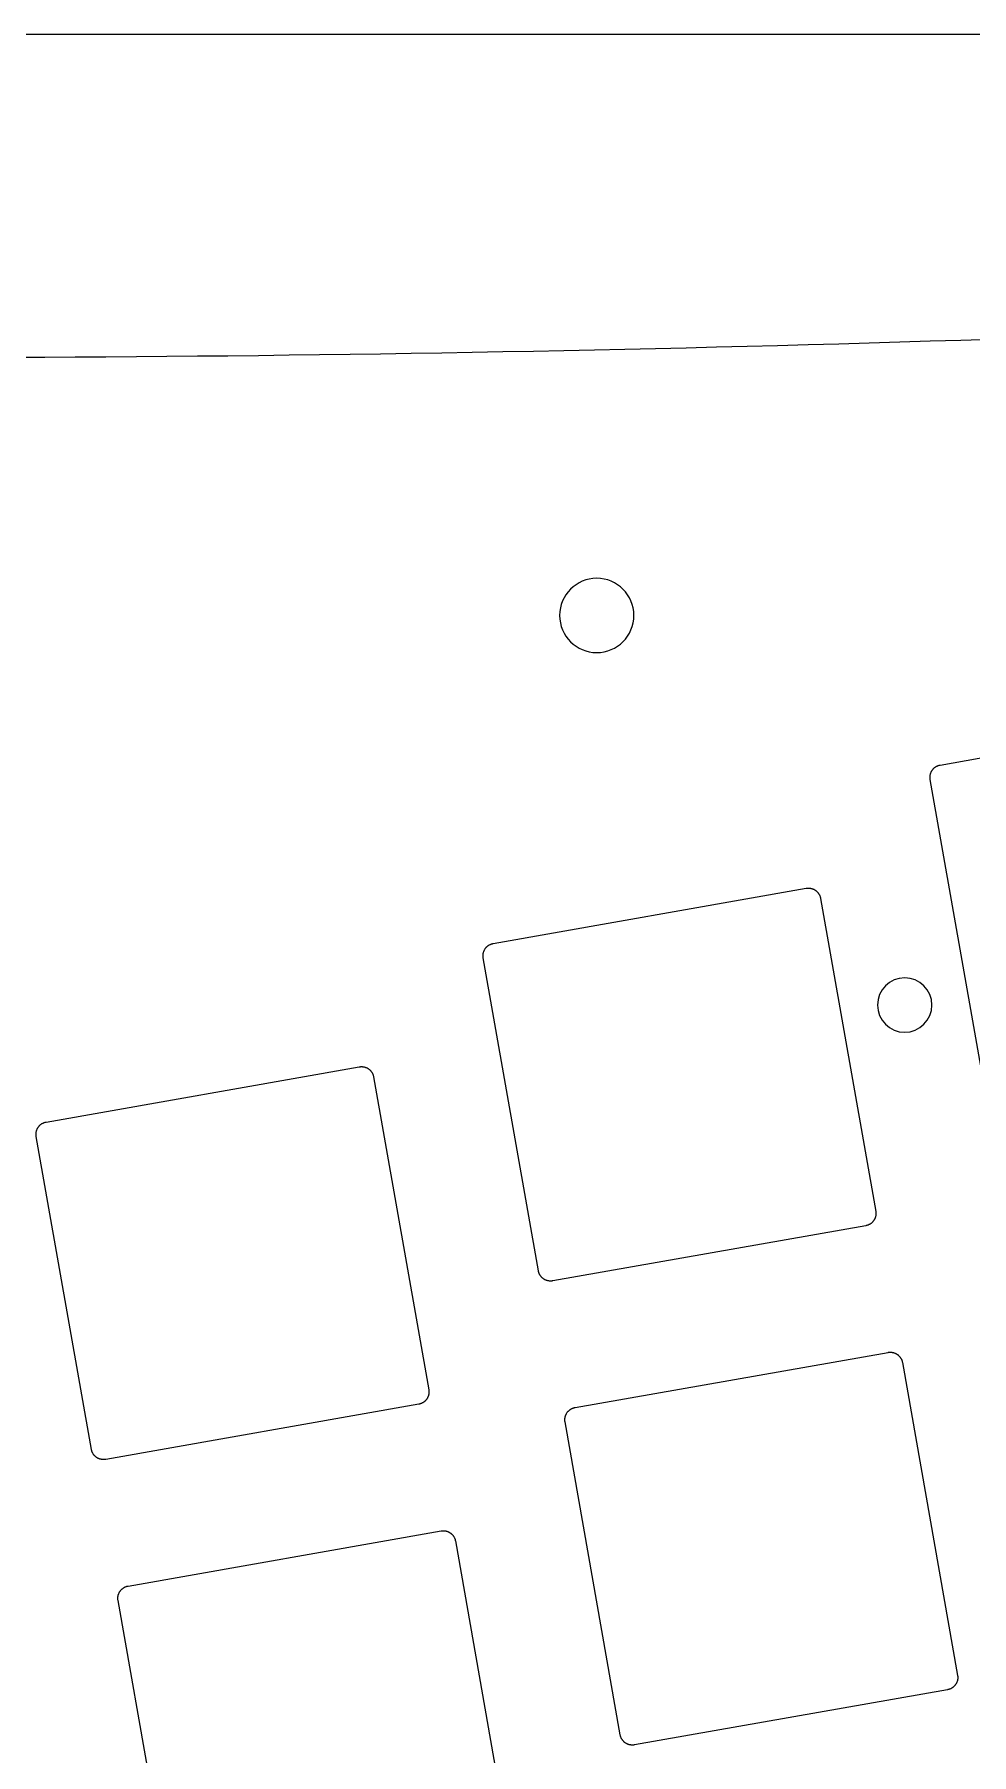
# Model space of a CAD drawing. Extents: x -763 to 762, y 34 to 355.
# Drawn here: x 311.3 to 349.1, y 269.2 to 338.7 of the extents above; entities that cross this region are included whole.
import ezdxf

# ---------------------------------------------------------------- set-up
doc = ezdxf.new("R2010")
doc.units = 0
doc.layers.add('2D_ACR_PLOT$CUT2', color=3, linetype='CONTINUOUS')
doc.layers.add('2D_ACR_PLOT$NOPRINT', color=7, linetype='CONTINUOUS')

msp = doc.modelspace()

# ---------------------------------------------------------------- linework, layer by layer
at = {"layer": '2D_ACR_PLOT$CUT2'}
for p, q in [((347.875, 309.184), (360.529, 311.415)), ((347.468, 308.774), (347.471, 308.791)), ((347.471, 308.791), (347.475, 308.808)), ((347.475, 308.808), (347.479, 308.824)), ((347.479, 308.824), (347.484, 308.841)), ((347.484, 308.841), (347.49, 308.857)), ((347.49, 308.857), (347.496, 308.873)), ((347.496, 308.873), (347.502, 308.889)), ((347.502, 308.889), (347.509, 308.904)), ((347.509, 308.904), (347.517, 308.92)), ((347.517, 308.92), (347.525, 308.935)), ((347.525, 308.935), (347.533, 308.949)), ((347.533, 308.949), (347.542, 308.964)), ((347.542, 308.964), (347.552, 308.978)), ((347.552, 308.978), (347.562, 308.992)), ((347.562, 308.992), (347.572, 309.005)), ((347.572, 309.005), (347.583, 309.018)), ((347.583, 309.018), (347.595, 309.031)), ((347.595, 309.031), (347.606, 309.043)), ((347.606, 309.043), (347.619, 309.055)), ((347.619, 309.055), (347.631, 309.067)), ((347.631, 309.067), (347.644, 309.078)), ((347.644, 309.078), (347.658, 309.088)), ((347.658, 309.088), (347.671, 309.099)), ((347.671, 309.099), (347.686, 309.108)), ((347.686, 309.108), (347.7, 309.117)), ((347.7, 309.117), (347.715, 309.126)), ((347.715, 309.126), (347.73, 309.134)), ((347.73, 309.134), (347.745, 309.142)), ((347.745, 309.142), (347.76, 309.149)), ((347.76, 309.149), (347.776, 309.156)), ((347.776, 309.156), (347.792, 309.162)), ((347.792, 309.162), (347.808, 309.167)), ((347.808, 309.167), (347.825, 309.172)), ((347.825, 309.172), (347.841, 309.177)), ((347.841, 309.177), (347.858, 309.18)), ((347.858, 309.18), (347.875, 309.184)), ((347.461, 308.689), (347.462, 308.706)), ((347.462, 308.672), (347.461, 308.689)), ((347.462, 308.723), (347.464, 308.74)), ((347.462, 308.706), (347.462, 308.723)), ((347.463, 308.655), (347.462, 308.672)), ((347.464, 308.638), (347.463, 308.655)), ((347.464, 308.74), (347.466, 308.757)), ((347.466, 308.621), (347.464, 308.638)), ((347.466, 308.757), (347.468, 308.774)), ((347.469, 308.604), (347.466, 308.621)), ((349.7, 295.95), (347.469, 308.604)), ((329.803, 301.967), (342.458, 304.199)), ((342.458, 304.199), (342.475, 304.201)), ((342.475, 304.201), (342.492, 304.203)), ((342.492, 304.203), (342.509, 304.205)), ((342.509, 304.205), (342.526, 304.206)), ((342.526, 304.206), (342.543, 304.206)), ((342.543, 304.206), (342.56, 304.206)), ((342.56, 304.206), (342.577, 304.205)), ((342.577, 304.205), (342.594, 304.204)), ((342.594, 304.204), (342.611, 304.202)), ((342.611, 304.202), (342.628, 304.199)), ((342.628, 304.199), (342.645, 304.196)), ((342.645, 304.196), (342.661, 304.192)), ((342.661, 304.192), (342.678, 304.188)), ((342.678, 304.188), (342.694, 304.183)), ((342.694, 304.183), (342.71, 304.178)), ((342.71, 304.178), (342.726, 304.172)), ((342.726, 304.172), (342.742, 304.166)), ((342.742, 304.166), (342.758, 304.159)), ((342.758, 304.159), (342.773, 304.151)), ((342.773, 304.151), (342.788, 304.143)), ((342.788, 304.143), (342.803, 304.134)), ((342.803, 304.134), (342.817, 304.125)), ((342.817, 304.125), (342.831, 304.116)), ((342.831, 304.116), (342.845, 304.106)), ((342.845, 304.106), (342.859, 304.095)), ((342.859, 304.095), (342.872, 304.084)), ((342.872, 304.084), (342.885, 304.073)), ((342.885, 304.073), (342.897, 304.061)), ((342.897, 304.061), (342.909, 304.049)), ((342.909, 304.049), (342.92, 304.036)), ((342.92, 304.036), (342.931, 304.023)), ((342.931, 304.023), (342.942, 304.01)), ((342.942, 304.01), (342.952, 303.996)), ((342.952, 303.996), (342.962, 303.982)), ((342.962, 303.982), (342.971, 303.968)), ((342.971, 303.968), (342.98, 303.953)), ((342.98, 303.953), (342.988, 303.938)), ((342.988, 303.938), (342.995, 303.923)), ((342.995, 303.923), (343.003, 303.907)), ((343.003, 303.907), (343.009, 303.891)), ((343.009, 303.891), (343.015, 303.875)), ((343.015, 303.875), (343.021, 303.859)), ((343.021, 303.859), (343.026, 303.843)), ((343.026, 303.843), (343.03, 303.826)), ((343.03, 303.826), (343.034, 303.81)), ((343.034, 303.81), (343.037, 303.793)), ((343.037, 303.793), (345.268, 291.138)), ((329.535, 301.827), (329.547, 301.839)), ((329.547, 301.839), (329.56, 301.85)), ((329.56, 301.85), (329.573, 301.861)), ((329.573, 301.861), (329.586, 301.872)), ((329.586, 301.872), (329.6, 301.882)), ((329.6, 301.882), (329.614, 301.892)), ((329.614, 301.892), (329.629, 301.901)), ((329.629, 301.901), (329.643, 301.91)), ((329.643, 301.91), (329.658, 301.918)), ((329.658, 301.918), (329.673, 301.925)), ((329.673, 301.925), (329.689, 301.933)), ((329.689, 301.933), (329.705, 301.939)), ((329.705, 301.939), (329.721, 301.945)), ((329.721, 301.945), (329.737, 301.951)), ((329.737, 301.951), (329.753, 301.956)), ((329.753, 301.956), (329.77, 301.96)), ((329.77, 301.96), (329.786, 301.964)), ((329.786, 301.964), (329.803, 301.967)), ((329.39, 301.49), (329.391, 301.507)), ((329.39, 301.473), (329.39, 301.49)), ((329.39, 301.456), (329.39, 301.473)), ((329.391, 301.439), (329.39, 301.456)), ((329.391, 301.507), (329.392, 301.524)), ((329.393, 301.422), (329.391, 301.439)), ((329.392, 301.524), (329.394, 301.541)), ((329.395, 301.405), (329.393, 301.422)), ((329.394, 301.541), (329.397, 301.558)), ((329.398, 301.388), (329.395, 301.405)), ((329.397, 301.558), (329.4, 301.575)), ((331.629, 288.733), (329.398, 301.388)), ((329.4, 301.575), (329.404, 301.591)), ((329.404, 301.591), (329.408, 301.608)), ((329.408, 301.608), (329.413, 301.624)), ((329.413, 301.624), (329.418, 301.64)), ((329.418, 301.64), (329.424, 301.656)), ((329.424, 301.656), (329.431, 301.672)), ((329.431, 301.672), (329.438, 301.688)), ((329.438, 301.688), (329.445, 301.703)), ((329.445, 301.703), (329.453, 301.718)), ((329.453, 301.718), (329.462, 301.733)), ((329.462, 301.733), (329.471, 301.747)), ((329.471, 301.747), (329.48, 301.762)), ((329.48, 301.762), (329.49, 301.775)), ((329.49, 301.775), (329.501, 301.789)), ((329.501, 301.789), (329.512, 301.802)), ((329.512, 301.802), (329.523, 301.815)), ((329.523, 301.815), (329.535, 301.827)), ((311.732, 294.751), (324.386, 296.982)), ((324.386, 296.982), (324.403, 296.985)), ((324.403, 296.985), (324.42, 296.987)), ((324.42, 296.987), (324.437, 296.988)), ((324.437, 296.988), (324.454, 296.989)), ((324.454, 296.989), (324.471, 296.99)), ((324.471, 296.99), (324.488, 296.989)), ((324.488, 296.989), (324.506, 296.989)), ((324.506, 296.989), (324.523, 296.987)), ((324.523, 296.987), (324.539, 296.985)), ((324.539, 296.985), (324.556, 296.983)), ((324.556, 296.983), (324.573, 296.98)), ((324.573, 296.98), (324.59, 296.976)), ((324.59, 296.976), (324.606, 296.972)), ((324.606, 296.972), (324.623, 296.967)), ((324.623, 296.967), (324.639, 296.961)), ((324.639, 296.961), (324.655, 296.956)), ((324.655, 296.956), (324.671, 296.949)), ((324.671, 296.949), (324.686, 296.942)), ((324.686, 296.942), (324.702, 296.935)), ((324.702, 296.935), (324.717, 296.926)), ((324.717, 296.926), (324.731, 296.918)), ((324.731, 296.918), (324.746, 296.909)), ((324.746, 296.909), (324.76, 296.899)), ((324.76, 296.899), (324.774, 296.889)), ((324.774, 296.889), (324.787, 296.879)), ((324.787, 296.879), (324.8, 296.868)), ((324.8, 296.868), (324.813, 296.856)), ((324.813, 296.856), (324.825, 296.845)), ((324.825, 296.845), (324.837, 296.832)), ((324.837, 296.832), (324.849, 296.82)), ((324.849, 296.82), (324.86, 296.807)), ((324.86, 296.807), (324.871, 296.793)), ((324.871, 296.793), (324.881, 296.78)), ((324.881, 296.78), (324.89, 296.766)), ((324.89, 296.766), (324.9, 296.751)), ((324.9, 296.751), (324.908, 296.736)), ((324.908, 296.736), (324.916, 296.721)), ((324.916, 296.721), (324.924, 296.706)), ((324.924, 296.706), (324.931, 296.691)), ((324.931, 296.691), (324.938, 296.675)), ((324.938, 296.675), (324.944, 296.659)), ((324.944, 296.659), (324.949, 296.643)), ((324.949, 296.643), (324.954, 296.626)), ((324.954, 296.626), (324.959, 296.61)), ((324.959, 296.61), (324.962, 296.593)), ((324.962, 296.593), (324.966, 296.577)), ((324.966, 296.577), (327.197, 283.922)), ((311.319, 294.273), (311.32, 294.291)), ((311.319, 294.256), (311.319, 294.273)), ((311.319, 294.239), (311.319, 294.256)), ((311.32, 294.222), (311.319, 294.239)), ((311.32, 294.291), (311.321, 294.308)), ((311.321, 294.205), (311.32, 294.222)), ((311.321, 294.308), (311.323, 294.325)), ((311.323, 294.188), (311.321, 294.205)), ((311.323, 294.325), (311.325, 294.341)), ((311.326, 294.171), (311.323, 294.188)), ((311.325, 294.341), (311.329, 294.358)), ((311.329, 294.358), (311.332, 294.375)), ((311.332, 294.375), (311.337, 294.391)), ((311.337, 294.391), (311.341, 294.408)), ((311.341, 294.408), (311.347, 294.424)), ((311.347, 294.424), (311.353, 294.44)), ((311.353, 294.44), (311.359, 294.456)), ((311.359, 294.456), (311.366, 294.471)), ((311.366, 294.471), (311.374, 294.487)), ((311.374, 294.487), (311.382, 294.502)), ((311.382, 294.502), (311.39, 294.516)), ((311.39, 294.516), (311.399, 294.531)), ((311.399, 294.531), (311.409, 294.545)), ((311.409, 294.545), (311.419, 294.559)), ((311.419, 294.559), (311.429, 294.572)), ((311.429, 294.572), (311.44, 294.585)), ((311.44, 294.585), (311.452, 294.598)), ((311.452, 294.598), (311.464, 294.611)), ((311.464, 294.611), (311.476, 294.622)), ((311.476, 294.622), (311.488, 294.634)), ((311.488, 294.634), (311.501, 294.645)), ((311.501, 294.645), (311.515, 294.656)), ((311.515, 294.656), (311.529, 294.666)), ((311.529, 294.666), (311.543, 294.675)), ((311.543, 294.675), (311.557, 294.685)), ((311.557, 294.685), (311.572, 294.693)), ((311.572, 294.693), (311.587, 294.701)), ((311.587, 294.701), (311.602, 294.709)), ((311.602, 294.709), (311.618, 294.716)), ((311.618, 294.716), (311.633, 294.723)), ((311.633, 294.723), (311.649, 294.729)), ((311.649, 294.729), (311.665, 294.734)), ((311.665, 294.734), (311.682, 294.739)), ((311.682, 294.739), (311.698, 294.744)), ((311.698, 294.744), (311.715, 294.747)), ((311.715, 294.747), (311.732, 294.751)), ((313.557, 281.517), (311.326, 294.171)), ((345.143, 290.711), (345.131, 290.699)), ((345.154, 290.724), (345.143, 290.711)), ((345.165, 290.737), (345.154, 290.724)), ((345.176, 290.751), (345.165, 290.737)), ((345.186, 290.765), (345.176, 290.751)), ((345.195, 290.779), (345.186, 290.765)), ((345.204, 290.793), (345.195, 290.779)), ((345.213, 290.808), (345.204, 290.793)), ((345.221, 290.823), (345.213, 290.808)), ((345.228, 290.838), (345.221, 290.823)), ((345.235, 290.854), (345.228, 290.838)), ((345.242, 290.87), (345.235, 290.854)), ((345.248, 290.886), (345.242, 290.87)), ((345.253, 290.902), (345.248, 290.886)), ((345.258, 290.918), (345.253, 290.902)), ((345.262, 290.935), (345.258, 290.918)), ((345.266, 290.952), (345.262, 290.935)), ((345.269, 290.968), (345.266, 290.952)), ((345.268, 291.138), (345.271, 291.121)), ((345.272, 290.985), (345.269, 290.968)), ((345.271, 291.121), (345.273, 291.104)), ((345.274, 291.002), (345.272, 290.985)), ((345.273, 291.104), (345.275, 291.087)), ((345.275, 291.019), (345.274, 291.002)), ((345.275, 291.087), (345.276, 291.07)), ((345.276, 291.036), (345.275, 291.019)), ((345.276, 291.07), (345.276, 291.053)), ((345.276, 291.053), (345.276, 291.036)), ((344.863, 290.559), (332.208, 288.328)), ((344.88, 290.562), (344.863, 290.559)), ((344.896, 290.566), (344.88, 290.562)), ((344.913, 290.57), (344.896, 290.566)), ((344.929, 290.575), (344.913, 290.57)), ((344.945, 290.581), (344.929, 290.575)), ((344.961, 290.587), (344.945, 290.581)), ((344.977, 290.594), (344.961, 290.587)), ((344.993, 290.601), (344.977, 290.594)), ((345.008, 290.608), (344.993, 290.601)), ((345.023, 290.616), (345.008, 290.608)), ((345.037, 290.625), (345.023, 290.616)), ((345.052, 290.634), (345.037, 290.625)), ((345.066, 290.644), (345.052, 290.634)), ((345.08, 290.654), (345.066, 290.644)), ((345.093, 290.665), (345.08, 290.654)), ((345.106, 290.676), (345.093, 290.665)), ((345.119, 290.687), (345.106, 290.676)), ((345.131, 290.699), (345.119, 290.687)), ((331.632, 288.716), (331.629, 288.733)), ((331.636, 288.7), (331.632, 288.716)), ((331.64, 288.683), (331.636, 288.7)), ((331.645, 288.667), (331.64, 288.683)), ((331.651, 288.651), (331.645, 288.667)), ((331.657, 288.635), (331.651, 288.651)), ((331.663, 288.619), (331.657, 288.635)), ((331.671, 288.604), (331.663, 288.619)), ((331.678, 288.588), (331.671, 288.604)), ((331.686, 288.573), (331.678, 288.588)), ((331.695, 288.559), (331.686, 288.573)), ((331.704, 288.544), (331.695, 288.559)), ((331.714, 288.53), (331.704, 288.544)), ((331.724, 288.516), (331.714, 288.53)), ((331.735, 288.503), (331.724, 288.516)), ((331.746, 288.49), (331.735, 288.503)), ((331.757, 288.477), (331.746, 288.49)), ((331.769, 288.465), (331.757, 288.477)), ((331.781, 288.453), (331.769, 288.465)), ((331.794, 288.442), (331.781, 288.453)), ((331.807, 288.431), (331.794, 288.442)), ((331.821, 288.42), (331.807, 288.431)), ((331.835, 288.41), (331.821, 288.42)), ((331.849, 288.401), (331.835, 288.41)), ((331.863, 288.392), (331.849, 288.401)), ((331.878, 288.383), (331.863, 288.392)), ((331.893, 288.375), (331.878, 288.383)), ((331.908, 288.368), (331.893, 288.375)), ((331.924, 288.361), (331.908, 288.368)), ((331.94, 288.354), (331.924, 288.361)), ((331.956, 288.348), (331.94, 288.354)), ((331.972, 288.343), (331.956, 288.348)), ((331.988, 288.338), (331.972, 288.343)), ((332.005, 288.334), (331.988, 288.338)), ((332.021, 288.33), (332.005, 288.334)), ((332.038, 288.327), (332.021, 288.33)), ((332.055, 288.324), (332.038, 288.327)), ((332.072, 288.322), (332.055, 288.324)), ((332.089, 288.321), (332.072, 288.322)), ((332.106, 288.32), (332.089, 288.321)), ((332.123, 288.32), (332.106, 288.32)), ((332.14, 288.32), (332.123, 288.32)), ((332.157, 288.321), (332.14, 288.32)), ((332.174, 288.323), (332.157, 288.321)), ((332.191, 288.325), (332.174, 288.323)), ((332.208, 288.328), (332.191, 288.325)), ((333.111, 283.207), (345.766, 285.438)), ((345.766, 285.438), (345.783, 285.441)), ((345.783, 285.441), (345.8, 285.443)), ((345.8, 285.443), (345.817, 285.444)), ((345.817, 285.444), (345.834, 285.445)), ((345.834, 285.445), (345.851, 285.446)), ((345.851, 285.446), (345.868, 285.445)), ((345.868, 285.445), (345.885, 285.445)), ((345.885, 285.445), (345.902, 285.443)), ((345.902, 285.443), (345.919, 285.441)), ((345.919, 285.441), (345.936, 285.439)), ((345.936, 285.439), (345.953, 285.435)), ((345.953, 285.435), (345.969, 285.432)), ((345.969, 285.432), (345.986, 285.428)), ((345.986, 285.428), (346.002, 285.423)), ((346.002, 285.423), (346.018, 285.417)), ((346.018, 285.417), (346.034, 285.411)), ((346.034, 285.411), (346.05, 285.405)), ((346.05, 285.405), (346.066, 285.398)), ((346.066, 285.398), (346.081, 285.39)), ((346.081, 285.39), (346.096, 285.382)), ((346.096, 285.382), (346.111, 285.374)), ((346.111, 285.374), (346.125, 285.365)), ((346.125, 285.365), (346.139, 285.355)), ((346.139, 285.355), (346.153, 285.345)), ((346.153, 285.345), (346.167, 285.335)), ((346.167, 285.335), (346.18, 285.324)), ((346.18, 285.324), (346.193, 285.312)), ((346.193, 285.312), (346.205, 285.3)), ((346.205, 285.3), (346.217, 285.288)), ((346.217, 285.288), (346.228, 285.276)), ((346.228, 285.276), (346.239, 285.263)), ((346.239, 285.263), (346.25, 285.249)), ((346.25, 285.249), (346.26, 285.235)), ((346.26, 285.235), (346.27, 285.221)), ((346.27, 285.221), (346.279, 285.207)), ((346.279, 285.207), (346.288, 285.192)), ((346.288, 285.192), (346.296, 285.177)), ((346.296, 285.177), (346.303, 285.162)), ((346.303, 285.162), (346.311, 285.147)), ((346.311, 285.147), (346.317, 285.131)), ((346.317, 285.131), (346.323, 285.115)), ((346.323, 285.115), (346.329, 285.099)), ((346.329, 285.099), (346.334, 285.082)), ((346.334, 285.082), (346.338, 285.066)), ((346.338, 285.066), (346.342, 285.049)), ((346.342, 285.049), (346.345, 285.032)), ((346.345, 285.032), (348.576, 272.378)), ((327.197, 283.922), (327.2, 283.905)), ((327.2, 283.769), (327.198, 283.752)), ((327.2, 283.905), (327.202, 283.888)), ((327.202, 283.786), (327.2, 283.769)), ((327.202, 283.888), (327.203, 283.871)), ((327.204, 283.803), (327.202, 283.786)), ((327.203, 283.871), (327.204, 283.854)), ((327.204, 283.854), (327.205, 283.837)), ((327.205, 283.837), (327.204, 283.82)), ((327.204, 283.82), (327.204, 283.803)), ((326.791, 283.343), (314.137, 281.111)), ((326.808, 283.346), (326.791, 283.343)), ((326.825, 283.35), (326.808, 283.346)), ((326.841, 283.354), (326.825, 283.35)), ((326.858, 283.359), (326.841, 283.354)), ((326.874, 283.364), (326.858, 283.359)), ((326.89, 283.37), (326.874, 283.364)), ((326.906, 283.377), (326.89, 283.37)), ((326.921, 283.384), (326.906, 283.377)), ((326.936, 283.392), (326.921, 283.384)), ((326.951, 283.4), (326.936, 283.392)), ((326.966, 283.409), (326.951, 283.4)), ((326.98, 283.418), (326.966, 283.409)), ((326.995, 283.428), (326.98, 283.418)), ((327.008, 283.438), (326.995, 283.428)), ((327.022, 283.448), (327.008, 283.438)), ((327.035, 283.459), (327.022, 283.448)), ((327.047, 283.471), (327.035, 283.459)), ((327.06, 283.483), (327.047, 283.471)), ((327.071, 283.495), (327.06, 283.483)), ((327.083, 283.508), (327.071, 283.495)), ((327.094, 283.521), (327.083, 283.508)), ((327.104, 283.534), (327.094, 283.521)), ((327.114, 283.548), (327.104, 283.534)), ((327.124, 283.562), (327.114, 283.548)), ((327.133, 283.577), (327.124, 283.562)), ((327.141, 283.592), (327.133, 283.577)), ((327.149, 283.607), (327.141, 283.592)), ((327.157, 283.622), (327.149, 283.607)), ((327.164, 283.637), (327.157, 283.622)), ((327.17, 283.653), (327.164, 283.637)), ((327.176, 283.669), (327.17, 283.653)), ((327.182, 283.685), (327.176, 283.669)), ((327.187, 283.702), (327.182, 283.685)), ((327.191, 283.718), (327.187, 283.702)), ((327.195, 283.735), (327.191, 283.718)), ((327.198, 283.752), (327.195, 283.735)), ((332.831, 283.054), (332.843, 283.066)), ((332.843, 283.066), (332.855, 283.078)), ((332.855, 283.078), (332.868, 283.09)), ((332.868, 283.09), (332.881, 283.101)), ((332.881, 283.101), (332.894, 283.111)), ((332.894, 283.111), (332.908, 283.122)), ((332.908, 283.122), (332.922, 283.131)), ((332.922, 283.131), (332.937, 283.14)), ((332.937, 283.14), (332.951, 283.149)), ((332.951, 283.149), (332.966, 283.157)), ((332.966, 283.157), (332.981, 283.165)), ((332.981, 283.165), (332.997, 283.172)), ((332.997, 283.172), (333.013, 283.179)), ((333.013, 283.179), (333.029, 283.185)), ((333.029, 283.185), (333.045, 283.19)), ((333.045, 283.19), (333.061, 283.195)), ((333.061, 283.195), (333.078, 283.2)), ((333.078, 283.2), (333.094, 283.203)), ((333.094, 283.203), (333.111, 283.207)), ((332.698, 282.729), (332.699, 282.746)), ((332.698, 282.712), (332.698, 282.729)), ((332.698, 282.695), (332.698, 282.712)), ((332.699, 282.678), (332.698, 282.695)), ((332.699, 282.746), (332.7, 282.763)), ((332.701, 282.661), (332.699, 282.678)), ((332.7, 282.763), (332.702, 282.78)), ((332.703, 282.644), (332.701, 282.661)), ((332.702, 282.78), (332.705, 282.797)), ((332.706, 282.627), (332.703, 282.644)), ((332.705, 282.797), (332.708, 282.814)), ((334.937, 269.973), (332.706, 282.627)), ((332.708, 282.814), (332.712, 282.831)), ((332.712, 282.831), (332.716, 282.847)), ((332.716, 282.847), (332.721, 282.864)), ((332.721, 282.864), (332.726, 282.88)), ((332.726, 282.88), (332.732, 282.896)), ((332.732, 282.896), (332.739, 282.912)), ((332.739, 282.912), (332.746, 282.927)), ((332.746, 282.927), (332.753, 282.943)), ((332.753, 282.943), (332.761, 282.958)), ((332.761, 282.958), (332.77, 282.972)), ((332.77, 282.972), (332.779, 282.987)), ((332.779, 282.987), (332.788, 283.001)), ((332.788, 283.001), (332.798, 283.015)), ((332.798, 283.015), (332.809, 283.028)), ((332.809, 283.028), (332.82, 283.041)), ((332.82, 283.041), (332.831, 283.054)), ((313.561, 281.5), (313.557, 281.517)), ((313.565, 281.483), (313.561, 281.5)), ((313.569, 281.467), (313.565, 281.483)), ((313.574, 281.45), (313.569, 281.467)), ((313.579, 281.434), (313.574, 281.45)), ((313.585, 281.418), (313.579, 281.434)), ((313.592, 281.403), (313.585, 281.418)), ((313.599, 281.387), (313.592, 281.403)), ((313.607, 281.372), (313.599, 281.387)), ((313.615, 281.357), (313.607, 281.372)), ((313.624, 281.342), (313.615, 281.357)), ((313.633, 281.328), (313.624, 281.342)), ((313.642, 281.314), (313.633, 281.328)), ((313.653, 281.3), (313.642, 281.314)), ((313.663, 281.287), (313.653, 281.3)), ((313.674, 281.274), (313.663, 281.287)), ((313.686, 281.261), (313.674, 281.274)), ((313.698, 281.249), (313.686, 281.261)), ((313.71, 281.237), (313.698, 281.249)), ((313.723, 281.225), (313.71, 281.237)), ((313.736, 281.214), (313.723, 281.225)), ((313.749, 281.204), (313.736, 281.214)), ((313.763, 281.194), (313.749, 281.204)), ((313.777, 281.184), (313.763, 281.194)), ((313.792, 281.175), (313.777, 281.184)), ((313.806, 281.167), (313.792, 281.175)), ((313.822, 281.159), (313.806, 281.167)), ((313.837, 281.151), (313.822, 281.159)), ((313.852, 281.144), (313.837, 281.151)), ((313.868, 281.138), (313.852, 281.144)), ((313.884, 281.132), (313.868, 281.138)), ((313.9, 281.126), (313.884, 281.132)), ((313.917, 281.122), (313.9, 281.126)), ((313.933, 281.117), (313.917, 281.122)), ((313.95, 281.114), (313.933, 281.117)), ((313.967, 281.11), (313.95, 281.114)), ((313.984, 281.108), (313.967, 281.11)), ((314.001, 281.106), (313.984, 281.108)), ((314.018, 281.105), (314.001, 281.106)), ((314.035, 281.104), (314.018, 281.105)), ((314.052, 281.104), (314.035, 281.104)), ((314.069, 281.104), (314.052, 281.104)), ((314.086, 281.105), (314.069, 281.104)), ((314.103, 281.106), (314.086, 281.105)), ((314.12, 281.108), (314.103, 281.106)), ((314.137, 281.111), (314.12, 281.108)), ((315.04, 275.99), (327.694, 278.222)), ((327.694, 278.222), (327.711, 278.224)), ((327.711, 278.224), (327.728, 278.226)), ((327.728, 278.226), (327.745, 278.228)), ((327.745, 278.228), (327.762, 278.229)), ((327.762, 278.229), (327.779, 278.229)), ((327.779, 278.229), (327.796, 278.229)), ((327.796, 278.229), (327.814, 278.228)), ((327.814, 278.228), (327.831, 278.227)), ((327.831, 278.227), (327.847, 278.225)), ((327.847, 278.225), (327.864, 278.222)), ((327.864, 278.222), (327.881, 278.219)), ((327.881, 278.219), (327.898, 278.215)), ((327.898, 278.215), (327.914, 278.211)), ((327.914, 278.211), (327.931, 278.206)), ((327.931, 278.206), (327.947, 278.201)), ((327.947, 278.201), (327.963, 278.195)), ((327.963, 278.195), (327.979, 278.188)), ((327.979, 278.188), (327.994, 278.181)), ((327.994, 278.181), (328.01, 278.174)), ((328.01, 278.174), (328.025, 278.166)), ((328.025, 278.166), (328.039, 278.157)), ((328.039, 278.157), (328.054, 278.148)), ((328.054, 278.148), (328.068, 278.139)), ((328.068, 278.139), (328.082, 278.129)), ((328.082, 278.129), (328.095, 278.118)), ((328.095, 278.118), (328.108, 278.107)), ((328.108, 278.107), (328.121, 278.096)), ((328.121, 278.096), (328.133, 278.084)), ((328.133, 278.084), (328.145, 278.072)), ((328.145, 278.072), (328.157, 278.059)), ((328.157, 278.059), (328.168, 278.046)), ((328.168, 278.046), (328.179, 278.033)), ((328.179, 278.033), (328.189, 278.019)), ((328.189, 278.019), (328.198, 278.005)), ((328.198, 278.005), (328.207, 277.991)), ((328.207, 277.991), (328.216, 277.976)), ((328.216, 277.976), (328.224, 277.961)), ((328.224, 277.961), (328.232, 277.946)), ((328.232, 277.946), (328.239, 277.93)), ((328.239, 277.93), (328.246, 277.914)), ((328.246, 277.914), (328.252, 277.898)), ((328.252, 277.898), (328.257, 277.882)), ((328.257, 277.882), (328.262, 277.866)), ((328.262, 277.866), (328.267, 277.849)), ((328.267, 277.849), (328.27, 277.833)), ((328.27, 277.833), (328.274, 277.816)), ((328.274, 277.816), (330.505, 265.161)), ((314.627, 275.513), (314.628, 275.53)), ((314.627, 275.496), (314.627, 275.513)), ((314.627, 275.479), (314.627, 275.496)), ((314.628, 275.462), (314.627, 275.479)), ((314.628, 275.53), (314.629, 275.547)), ((314.629, 275.445), (314.628, 275.462)), ((314.629, 275.547), (314.631, 275.564)), ((314.631, 275.428), (314.629, 275.445)), ((314.631, 275.564), (314.633, 275.581)), ((314.634, 275.411), (314.631, 275.428)), ((314.633, 275.581), (314.637, 275.598)), ((316.865, 262.756), (314.634, 275.411)), ((314.637, 275.598), (314.64, 275.614)), ((314.64, 275.614), (314.645, 275.631)), ((314.645, 275.631), (314.649, 275.647)), ((314.649, 275.647), (314.655, 275.663)), ((314.655, 275.663), (314.661, 275.679)), ((314.661, 275.679), (314.667, 275.695)), ((314.667, 275.695), (314.674, 275.711)), ((314.674, 275.711), (314.682, 275.726)), ((314.682, 275.726), (314.69, 275.741)), ((314.69, 275.741), (314.698, 275.756)), ((314.698, 275.756), (314.707, 275.77)), ((314.707, 275.77), (314.717, 275.785)), ((314.717, 275.785), (314.727, 275.798)), ((314.727, 275.798), (314.737, 275.812)), ((314.737, 275.812), (314.748, 275.825)), ((314.748, 275.825), (314.76, 275.838)), ((314.76, 275.838), (314.772, 275.85)), ((314.772, 275.85), (314.784, 275.862)), ((314.784, 275.862), (314.796, 275.873)), ((314.796, 275.873), (314.809, 275.884)), ((314.809, 275.884), (314.823, 275.895)), ((314.823, 275.895), (314.837, 275.905)), ((314.837, 275.905), (314.851, 275.915)), ((314.851, 275.915), (314.865, 275.924)), ((314.865, 275.924), (314.88, 275.933)), ((314.88, 275.933), (314.895, 275.941)), ((314.895, 275.941), (314.91, 275.948)), ((314.91, 275.948), (314.926, 275.956)), ((314.926, 275.956), (314.941, 275.962)), ((314.941, 275.962), (314.957, 275.968)), ((314.957, 275.968), (314.973, 275.974)), ((314.973, 275.974), (314.99, 275.979)), ((314.99, 275.979), (315.006, 275.983)), ((315.006, 275.983), (315.023, 275.987)), ((315.023, 275.987), (315.04, 275.99)), ((348.439, 271.939), (348.427, 271.927)), ((348.451, 271.951), (348.439, 271.939)), ((348.462, 271.964), (348.451, 271.951)), ((348.473, 271.977), (348.462, 271.964)), ((348.484, 271.99), (348.473, 271.977)), ((348.494, 272.004), (348.484, 271.99)), ((348.503, 272.018), (348.494, 272.004)), ((348.512, 272.033), (348.503, 272.018)), ((348.521, 272.047), (348.512, 272.033)), ((348.529, 272.062), (348.521, 272.047)), ((348.536, 272.078), (348.529, 272.062)), ((348.543, 272.093), (348.536, 272.078)), ((348.55, 272.109), (348.543, 272.093)), ((348.556, 272.125), (348.55, 272.109)), ((348.561, 272.141), (348.556, 272.125)), ((348.566, 272.158), (348.561, 272.141)), ((348.57, 272.174), (348.566, 272.158)), ((348.574, 272.191), (348.57, 272.174)), ((348.577, 272.208), (348.574, 272.191)), ((348.576, 272.378), (348.579, 272.361)), ((348.58, 272.225), (348.577, 272.208)), ((348.579, 272.361), (348.581, 272.344)), ((348.582, 272.242), (348.58, 272.225)), ((348.581, 272.344), (348.583, 272.327)), ((348.583, 272.259), (348.582, 272.242)), ((348.583, 272.327), (348.584, 272.31)), ((348.584, 272.276), (348.583, 272.259)), ((348.584, 272.31), (348.584, 272.293)), ((348.584, 272.293), (348.584, 272.276)), ((348.171, 271.798), (335.516, 269.567)), ((348.188, 271.802), (348.171, 271.798)), ((348.204, 271.805), (348.188, 271.802)), ((348.221, 271.81), (348.204, 271.805)), ((348.237, 271.815), (348.221, 271.81)), ((348.253, 271.82), (348.237, 271.815)), ((348.269, 271.826), (348.253, 271.82)), ((348.285, 271.833), (348.269, 271.826)), ((348.301, 271.84), (348.285, 271.833)), ((348.316, 271.848), (348.301, 271.84)), ((348.331, 271.856), (348.316, 271.848)), ((348.345, 271.865), (348.331, 271.856)), ((348.36, 271.874), (348.345, 271.865)), ((348.374, 271.883), (348.36, 271.874)), ((348.388, 271.894), (348.374, 271.883)), ((348.401, 271.904), (348.388, 271.894)), ((348.414, 271.915), (348.401, 271.904)), ((348.427, 271.927), (348.414, 271.915)), ((334.94, 269.956), (334.937, 269.973)), ((334.944, 269.939), (334.94, 269.956)), ((334.948, 269.923), (334.944, 269.939)), ((334.953, 269.906), (334.948, 269.923)), ((334.959, 269.89), (334.953, 269.906)), ((334.965, 269.874), (334.959, 269.89)), ((334.971, 269.858), (334.965, 269.874)), ((334.979, 269.843), (334.971, 269.858)), ((334.986, 269.828), (334.979, 269.843)), ((334.994, 269.813), (334.986, 269.828)), ((335.003, 269.798), (334.994, 269.813)), ((335.012, 269.784), (335.003, 269.798)), ((335.022, 269.77), (335.012, 269.784)), ((335.032, 269.756), (335.022, 269.77)), ((335.043, 269.742), (335.032, 269.756)), ((335.054, 269.729), (335.043, 269.742)), ((335.065, 269.717), (335.054, 269.729)), ((335.077, 269.705), (335.065, 269.717)), ((335.089, 269.693), (335.077, 269.705)), ((335.102, 269.681), (335.089, 269.693)), ((335.115, 269.67), (335.102, 269.681)), ((335.129, 269.66), (335.115, 269.67)), ((335.143, 269.65), (335.129, 269.66)), ((335.157, 269.64), (335.143, 269.65)), ((335.171, 269.631), (335.157, 269.64)), ((335.186, 269.623), (335.171, 269.631)), ((335.201, 269.615), (335.186, 269.623)), ((335.216, 269.607), (335.201, 269.615)), ((335.232, 269.6), (335.216, 269.607)), ((335.248, 269.594), (335.232, 269.6)), ((335.264, 269.588), (335.248, 269.594)), ((335.28, 269.582), (335.264, 269.588)), ((335.296, 269.577), (335.28, 269.582)), ((335.313, 269.573), (335.296, 269.577)), ((335.329, 269.569), (335.313, 269.573)), ((335.346, 269.566), (335.329, 269.569)), ((335.363, 269.564), (335.346, 269.566)), ((335.38, 269.562), (335.363, 269.564)), ((335.397, 269.56), (335.38, 269.562)), ((335.414, 269.56), (335.397, 269.56)), ((335.431, 269.559), (335.414, 269.56)), ((335.448, 269.56), (335.431, 269.559)), ((335.465, 269.561), (335.448, 269.56)), ((335.482, 269.562), (335.465, 269.561)), ((335.499, 269.564), (335.482, 269.562)), ((335.516, 269.567), (335.499, 269.564))]:
    msp.add_line(p, q, dxfattribs=at)
at = {"layer": '2D_ACR_PLOT$CUT2', "extrusion": (0, 0, -1)}
for centre, radius in [((-333.988, 315.232), 1.5), ((-346.438, 299.48), 1.1)]:
    msp.add_circle(centre, radius, dxfattribs=at)
msp.add_arc((-304.262, 1713.311), 1387.67, 266.736794, 273.263206, dxfattribs=at)
at = {"layer": '2D_ACR_PLOT$NOPRINT'}
msp.add_line((457.2, 338.723), (152.4, 338.723), dxfattribs=at)

doc.saveas('drawing.dxf')
